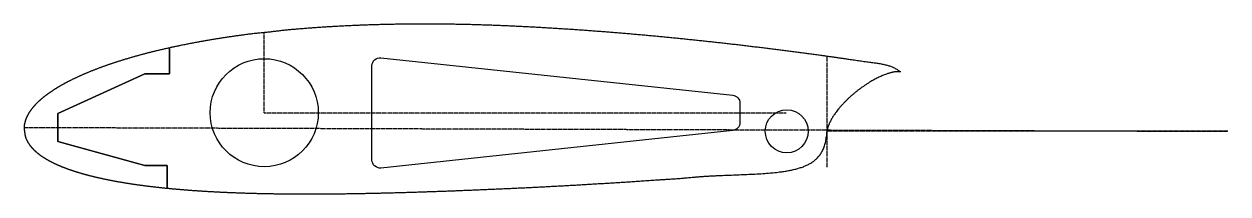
# Model space of a CAD drawing. Header units: millimetres. Extents: x -140 to 160, y -19 to 23.
import ezdxf

# ---------------------------------------------------------------- set-up
doc = ezdxf.new("R2010")
doc.units = ezdxf.units.MM
doc.linetypes.add('DASHED', pattern=[0.2067, 0.1654, -0.0413])

msp = doc.modelspace()

# ---------------------------------------------------------------- linework, layer by layer
at = {"color": 190, "linetype": 'DASHED', "lineweight": 25, "true_color": 0x8018ff}
for p, q in [((-80.58, 0.82), (-80.58, 20.8)), ((59.7, 14.88), (59.7, -12.8)), ((-80.58, 0.82), (49.55, 0.82)), ((-140.46, -2.84), (159.48, -3.82)), ((159.7, -3.81), (59.7, -3.81))]:
    msp.add_line(p, q, dxfattribs=at)
for points in [[(-104.8, -18.02), (-104.8, -12.36), (-110.38, -12.36), (-132.09, -6.37), (-132.09, 0.63), (-110.38, 10.55), (-104.17, 10.55), (-104.17, 17)], [(-104.17, 17), (-104.17, 10.55), (-110.38, 10.55), (-132.09, 0.63), (-132.09, -6.37), (-110.38, -12.36), (-104.8, -12.36), (-104.8, -18.02)]]:
    msp.add_lwpolyline(points)
msp.add_lwpolyline([(36.22, -3.61), (-51.51, -12.98, -0.445742), (-53.72, -10.99), (-53.72, 12.56, -0.445742), (-51.51, 14.55), (36.22, 5.17, -0.383373), (38.01, 3.18), (38.01, -1.62, -0.383373)], format="xyb", close=True)
for centre, radius in [((-80.58, 0.82), 13.48), ((49.7, -3.82), 5.36)]:
    msp.add_circle(centre, radius)
for points, knots in [([(77.94, 11.03), (75.57, 12.97), (71.71, 13.03), (66.81, 13.9), (60.77, 14.73), (56.3, 15.36), (51.77, 15.95), (47.22, 16.54), (42.62, 17.11), (38, 17.67), (33.34, 18.2), (28.65, 18.71), (23.95, 19.2), (19.23, 19.67), (14.5, 20.11), (9.76, 20.53), (5.03, 20.92), (0.29, 21.28), (-4.44, 21.61), (-9.15, 21.91), (-13.85, 22.18), (-18.53, 22.41), (-23.2, 22.61), (-27.86, 22.76), (-32.47, 22.87), (-37.06, 22.93), (-41.59, 22.95), (-46.07, 22.91), (-50.5, 22.83), (-54.87, 22.71), (-59.18, 22.53), (-63.39, 22.31), (-67.58, 22.05), (-71.55, 21.72), (-75.78, 21.41), (-79.04, 20.91), (-83.49, 20.55), (-87.01, 20.04), (-90.71, 19.52), (-94.22, 18.95), (-97.64, 18.34), (-100.93, 17.7), (-104.12, 17.03), (-107.19, 16.32), (-110.14, 15.58), (-112.97, 14.81), (-115.67, 14.02), (-118.24, 13.2), (-120.68, 12.35), (-122.98, 11.49), (-125.15, 10.61), (-127.19, 9.71), (-129.08, 8.79), (-130.83, 7.86), (-132.44, 6.92), (-133.91, 5.97), (-135.23, 5.02), (-136.41, 4.05), (-137.44, 3.08), (-138.32, 2.1), (-139.06, 1.13), (-139.64, 0.12), (-140.11, -0.84), (-140.36, -2.05), (-140.6, -2.6), (-140.12, -5.46), (-140.05, -5.46), (-139.46, -6.76), (-138.88, -7.5), (-138.12, -8.39), (-137.22, -9.19), (-136.17, -9.99), (-134.99, -10.74), (-133.67, -11.47), (-132.21, -12.16), (-130.62, -12.82), (-128.89, -13.46), (-127.03, -14.06), (-125.04, -14.63), (-122.93, -15.17), (-120.69, -15.67), (-118.32, -16.15), (-115.84, -16.59), (-113.24, -17), (-110.52, -17.37), (-107.69, -17.72), (-104.74, -18.03), (-101.69, -18.31), (-98.54, -18.56), (-95.28, -18.77), (-91.93, -18.96), (-88.48, -19.11), (-84.94, -19.24), (-81.31, -19.33), (-77.59, -19.4), (-73.79, -19.44), (-69.91, -19.46), (-65.96, -19.45), (-61.94, -19.41), (-57.84, -19.35), (-53.69, -19.27), (-49.47, -19.17), (-45.19, -19.05), (-40.86, -18.92), (-36.49, -18.77), (-32.06, -18.6), (-27.6, -18.42), (-23.09, -18.23), (-18.54, -18.03), (-13.94, -17.81), (-9.31, -17.57), (-4.67, -17.32), (0, -17.05), (4.67, -16.77), (9.37, -16.48), (14.02, -16.18), (19.55, -15.78), (23.31, -15.61), (27.11, -15.18), (28.9, -15.06)], [0, 0, 0, 0, 0, 0.024672, 0.034555, 0.0445, 0.054495, 0.064543, 0.074632, 0.084755, 0.094911, 0.105094, 0.115299, 0.125521, 0.135755, 0.145995, 0.156237, 0.166475, 0.176705, 0.186921, 0.197118, 0.207299, 0.217463, 0.227605, 0.23772, 0.247796, 0.257824, 0.267798, 0.277713, 0.287563, 0.297345, 0.307053, 0.31668, 0.326224, 0.335555, 0.344908, 0.354162, 0.363308, 0.372467, 0.381393, 0.390196, 0.398872, 0.407415, 0.41582, 0.424082, 0.432193, 0.44015, 0.447945, 0.455574, 0.46303, 0.470307, 0.477401, 0.484305, 0.491015, 0.497525, 0.503831, 0.509931, 0.515822, 0.521506, 0.526986, 0.53227, 0.537373, 0.542316, 0.547131, 0.552525, 0.557529, 0.562533, 0.567581, 0.57205, 0.576988, 0.582082, 0.587354, 0.592817, 0.598478, 0.604341, 0.610406, 0.616671, 0.623133, 0.629789, 0.636632, 0.643658, 0.650861, 0.658236, 0.665777, 0.673478, 0.681333, 0.689338, 0.697486, 0.705771, 0.71419, 0.722736, 0.731403, 0.740188, 0.749084, 0.758087, 0.767192, 0.776393, 0.785687, 0.795067, 0.804529, 0.814069, 0.823682, 0.833362, 0.843106, 0.852907, 0.862763, 0.872667, 0.88262, 0.892624, 0.902675, 0.912766, 0.92289, 0.933033, 0.943191, 0.953358, 0.963531, 0.973703, 0.984092, 1, 1, 1, 1, 1]), ([(78.1, 11.01), (76.65, 11.22), (73.99, 10.5), (70.28, 8.6), (66.04, 5.39), (62.39, 1.85), (60.31, -1.25), (59.56, -3.58), (59.58, -5.08)], [0, 0, 0, 0, 0, 0.302475, 0.43895, 0.576633, 0.708802, 1, 1, 1, 1, 1])]:
    msp.add_open_spline(points, degree=4, knots=knots)
msp.add_open_spline([(28.9, -15.06), (34.1, -14.71), (49.27, -14.18), (58.56, -15.24), (59.58, -5.08)], degree=4)

doc.saveas('drawing.dxf')
